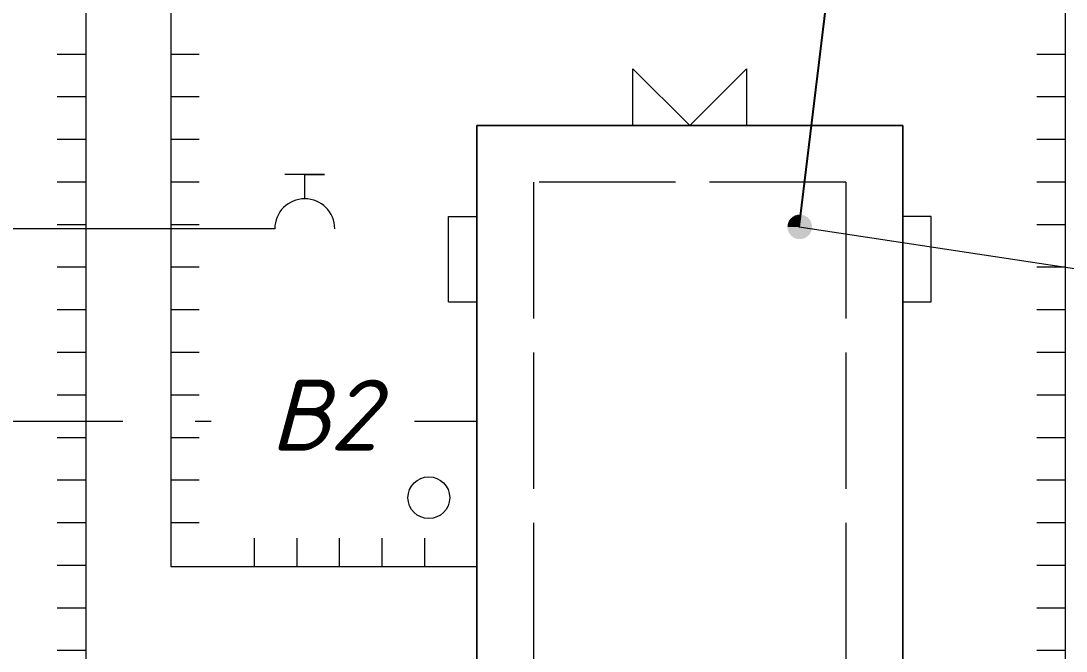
# Model space of a CAD drawing. Header units: millimetres. Extents: x 27137 to 30937, y -4667 to -569.
# Drawn here: x 28857.44 to 28894.25, y -719.68 to -697.48 of the extents above; entities that cross this region are included whole.
import ezdxf

# ---------------------------------------------------------------- set-up
doc = ezdxf.new("R2010")
doc.units = ezdxf.units.MM
doc.header["$LTSCALE"] = 0.4
doc.linetypes.add('ACAD_ISO02W100', pattern=[15, 12, -3])
doc.linetypes.add('штриховаяX2', pattern=[38.1, 25.4, -12.7])
doc.styles.add('Isocpeur', font='isocpeui.ttf', dxfattribs={"height": 2.5})

msp = doc.modelspace()

# ---------------------------------------------------------------- hatches: boundary and pattern name
at = {"lineweight": 15}
h = msp.add_hatch(color=256, dxfattribs=at)
h.dxf.hatch_style = 1
h.paths.add_polyline_path([(28884.4403, -704.7338), (28884.8729, -704.7338), (28885.3054, -704.7338, -1)])
h.paths.add_polyline_path([(28884.8729, -704.3012, -0.4142136), (28885.3054, -704.7338), (28884.8729, -704.7338)])
h = msp.add_hatch(color=256, dxfattribs=at)
h.dxf.hatch_style = 1
h.paths.add_polyline_path([(28884.8729, -704.3012), (28884.8729, -704.7338), (28884.4403, -704.7338, -0.4142136)])

# ---------------------------------------------------------------- linework, layer by layer
at = {"ltscale": 0.5}
msp.add_line((28884.8477, -704.7409), (28888.3147, -676.2268), dxfattribs=at)
at = {"lineweight": 15}
for p, q in [((28859.726, -691.0345), (28859.726, -736.3471)), ((28862.726, -694.0345), (28862.726, -716.6928)), ((28894.226, -694.0345), (28894.226, -755.4004)), ((28859.726, -698.6584), (28858.726, -698.6584)), ((28859.726, -698.6584), (28858.726, -698.6584)), ((28859.726, -698.6584), (28858.726, -698.6584)), ((28859.726, -698.6584), (28858.726, -698.6584)), ((28859.726, -698.6584), (28858.726, -698.6584)), ((28859.726, -698.6584), (28858.726, -698.6584)), ((28863.726, -698.6584), (28862.726, -698.6584)), ((28863.726, -698.6584), (28862.726, -698.6584)), ((28863.726, -698.6584), (28862.726, -698.6584)), ((28863.726, -698.6584), (28862.726, -698.6584)), ((28863.726, -698.6584), (28862.726, -698.6584)), ((28863.726, -698.6584), (28862.726, -698.6584)), ((28863.726, -698.6584), (28862.726, -698.6584)), ((28863.726, -698.6584), (28862.726, -698.6584)), ((28894.226, -698.6584), (28893.226, -698.6584)), ((28894.226, -698.6584), (28893.226, -698.6584)), ((28894.226, -698.6584), (28893.226, -698.6584)), ((28894.226, -698.6584), (28893.226, -698.6584)), ((28894.226, -698.6584), (28893.226, -698.6584)), ((28878.9977, -701.1631), (28878.9977, -699.1631)), ((28880.9977, -701.1631), (28878.9977, -699.1631)), ((28882.9977, -699.1631), (28880.9977, -701.1631)), ((28882.9977, -699.1631), (28882.9977, -701.1631)), ((28859.726, -700.1584), (28858.726, -700.1584)), ((28859.726, -700.1584), (28858.726, -700.1584)), ((28859.726, -700.1584), (28858.726, -700.1584)), ((28863.726, -700.1584), (28862.726, -700.1584)), ((28863.726, -700.1584), (28862.726, -700.1584)), ((28863.726, -700.1584), (28862.726, -700.1584)), ((28863.726, -700.1584), (28862.726, -700.1584)), ((28863.726, -700.1584), (28862.726, -700.1584)), ((28863.726, -700.1584), (28862.726, -700.1584)), ((28863.726, -700.1584), (28862.726, -700.1584)), ((28863.726, -700.1584), (28862.726, -700.1584)), ((28863.726, -700.1584), (28862.726, -700.1584)), ((28863.726, -700.1584), (28862.726, -700.1584)), ((28863.726, -700.1584), (28862.726, -700.1584)), ((28863.726, -700.1584), (28862.726, -700.1584)), ((28863.726, -700.1584), (28862.726, -700.1584)), ((28863.726, -700.1584), (28862.726, -700.1584)), ((28863.726, -700.1584), (28862.726, -700.1584)), ((28863.726, -700.1584), (28862.726, -700.1584)), ((28863.726, -700.1584), (28862.726, -700.1584)), ((28894.226, -700.1584), (28893.226, -700.1584)), ((28894.226, -700.1584), (28893.226, -700.1584)), ((28894.226, -700.1584), (28893.226, -700.1584)), ((28894.226, -700.1584), (28893.226, -700.1584)), ((28894.226, -700.1584), (28893.226, -700.1584)), ((28894.226, -700.1584), (28893.226, -700.1584)), ((28894.226, -700.1584), (28893.226, -700.1584)), ((28894.226, -700.1584), (28893.226, -700.1584)), ((28894.226, -700.1584), (28893.226, -700.1584)), ((28894.226, -700.1584), (28893.226, -700.1584)), ((28894.226, -700.1584), (28893.226, -700.1584)), ((28873.4977, -746.1631), (28873.4977, -701.1631)), ((28888.4977, -701.1631), (28873.4977, -701.1631)), ((28873.4977, -701.1631), (28873.4977, -746.1631)), ((28873.4977, -701.1631), (28888.4977, -701.1631)), ((28888.4977, -701.1631), (28888.4977, -746.1631)), ((28888.4977, -746.1631), (28888.4977, -701.1631)), ((28859.726, -701.6584), (28858.726, -701.6584)), ((28859.726, -701.6584), (28858.726, -701.6584)), ((28859.726, -701.6584), (28858.726, -701.6584)), ((28859.726, -701.6584), (28858.726, -701.6584)), ((28859.726, -701.6584), (28858.726, -701.6584)), ((28863.726, -701.6584), (28862.726, -701.6584)), ((28863.726, -701.6584), (28862.726, -701.6584)), ((28863.726, -701.6584), (28862.726, -701.6584)), ((28863.726, -701.6584), (28862.726, -701.6584)), ((28863.726, -701.6584), (28862.726, -701.6584)), ((28863.726, -701.6584), (28862.726, -701.6584)), ((28863.726, -701.6584), (28862.726, -701.6584)), ((28863.726, -701.6584), (28862.726, -701.6584)), ((28863.726, -701.6584), (28862.726, -701.6584)), ((28863.726, -701.6584), (28862.726, -701.6584)), ((28863.726, -701.6584), (28862.726, -701.6584)), ((28894.226, -701.6584), (28893.226, -701.6584)), ((28894.226, -701.6584), (28893.226, -701.6584)), ((28894.226, -701.6584), (28893.226, -701.6584)), ((28894.226, -701.6584), (28893.226, -701.6584)), ((28894.226, -701.6584), (28893.226, -701.6584)), ((28894.226, -701.6584), (28893.226, -701.6584)), ((28894.226, -701.6584), (28893.226, -701.6584)), ((28894.226, -701.6584), (28893.226, -701.6584)), ((28894.226, -701.6584), (28893.226, -701.6584)), ((28894.226, -701.6584), (28893.226, -701.6584)), ((28894.226, -701.6584), (28893.226, -701.6584)), ((28894.226, -701.6584), (28893.226, -701.6584)), ((28894.226, -701.6584), (28893.226, -701.6584)), ((28894.226, -701.6584), (28893.226, -701.6584)), ((28868.141, -702.8935), (28866.741, -702.8935)), ((28867.441, -703.7431), (28867.441, -702.8935)), ((28867.441, -702.8935), (28868.141, -702.8935)), ((28859.726, -703.1584), (28858.726, -703.1584)), ((28859.726, -703.1584), (28858.726, -703.1584)), ((28859.726, -703.1584), (28858.726, -703.1584)), ((28859.726, -703.1584), (28858.726, -703.1584)), ((28859.726, -703.1584), (28858.726, -703.1584)), ((28859.726, -703.1584), (28858.726, -703.1584)), ((28859.726, -703.1584), (28858.726, -703.1584)), ((28859.726, -703.1584), (28858.726, -703.1584)), ((28859.726, -703.1584), (28858.726, -703.1584)), ((28859.726, -703.1584), (28858.726, -703.1584)), ((28859.726, -703.1584), (28858.726, -703.1584)), ((28863.726, -703.1584), (28862.726, -703.1584)), ((28863.726, -703.1584), (28862.726, -703.1584)), ((28863.726, -703.1584), (28862.726, -703.1584)), ((28863.726, -703.1584), (28862.726, -703.1584)), ((28863.726, -703.1584), (28862.726, -703.1584)), ((28863.726, -703.1584), (28862.726, -703.1584)), ((28863.726, -703.1584), (28862.726, -703.1584)), ((28863.726, -703.1584), (28862.726, -703.1584)), ((28863.726, -703.1584), (28862.726, -703.1584)), ((28863.726, -703.1584), (28862.726, -703.1584)), ((28863.726, -703.1584), (28862.726, -703.1584)), ((28863.726, -703.1584), (28862.726, -703.1584)), ((28863.726, -703.1584), (28862.726, -703.1584)), ((28894.226, -703.1584), (28893.226, -703.1584)), ((28894.226, -703.1584), (28893.226, -703.1584)), ((28894.226, -703.1584), (28893.226, -703.1584)), ((28872.4977, -707.3715), (28872.4977, -704.3715)), ((28872.4977, -704.3715), (28873.4977, -704.3715)), ((28889.4977, -704.3715), (28888.4977, -704.3715)), ((28889.4977, -707.3715), (28889.4977, -704.3715)), ((28859.726, -704.6584), (28858.726, -704.6584)), ((28859.726, -704.6584), (28858.726, -704.6584)), ((28859.726, -704.6584), (28858.726, -704.6584)), ((28859.726, -704.6584), (28858.726, -704.6584)), ((28859.726, -704.6584), (28858.726, -704.6584)), ((28859.726, -704.6584), (28858.726, -704.6584)), ((28859.726, -704.6584), (28858.726, -704.6584)), ((28859.726, -704.6584), (28858.726, -704.6584)), ((28863.726, -704.6584), (28862.726, -704.6584)), ((28863.726, -704.6584), (28862.726, -704.6584)), ((28863.726, -704.6584), (28862.726, -704.6584)), ((28863.726, -704.6584), (28862.726, -704.6584)), ((28863.726, -704.6584), (28862.726, -704.6584)), ((28863.726, -704.6584), (28862.726, -704.6584)), ((28863.726, -704.6584), (28862.726, -704.6584)), ((28863.726, -704.6584), (28862.726, -704.6584)), ((28863.726, -704.6584), (28862.726, -704.6584)), ((28863.726, -704.6584), (28862.726, -704.6584)), ((28863.726, -704.6584), (28862.726, -704.6584)), ((28863.726, -704.6584), (28862.726, -704.6584)), ((28863.726, -704.6584), (28862.726, -704.6584)), ((28863.726, -704.6584), (28862.726, -704.6584)), ((28863.726, -704.6584), (28862.726, -704.6584)), ((28863.726, -704.6584), (28862.726, -704.6584)), ((28863.726, -704.6584), (28862.726, -704.6584)), ((28894.226, -704.6584), (28893.226, -704.6584)), ((28894.226, -704.6584), (28893.226, -704.6584)), ((28894.226, -704.6584), (28893.226, -704.6584)), ((28894.226, -704.6584), (28893.226, -704.6584)), ((28894.226, -704.6584), (28893.226, -704.6584)), ((28859.726, -706.1584), (28858.726, -706.1584)), ((28859.726, -706.1584), (28858.726, -706.1584)), ((28859.726, -706.1584), (28858.726, -706.1584)), ((28859.726, -706.1584), (28858.726, -706.1584)), ((28859.726, -706.1584), (28858.726, -706.1584)), ((28859.726, -706.1584), (28858.726, -706.1584)), ((28859.726, -706.1584), (28858.726, -706.1584)), ((28859.726, -706.1584), (28858.726, -706.1584)), ((28863.726, -706.1584), (28862.726, -706.1584)), ((28863.726, -706.1584), (28862.726, -706.1584)), ((28863.726, -706.1584), (28862.726, -706.1584)), ((28863.726, -706.1584), (28862.726, -706.1584)), ((28863.726, -706.1584), (28862.726, -706.1584)), ((28863.726, -706.1584), (28862.726, -706.1584)), ((28863.726, -706.1584), (28862.726, -706.1584)), ((28863.726, -706.1584), (28862.726, -706.1584)), ((28863.726, -706.1584), (28862.726, -706.1584)), ((28863.726, -706.1584), (28862.726, -706.1584)), ((28863.726, -706.1584), (28862.726, -706.1584)), ((28894.226, -706.1584), (28893.226, -706.1584)), ((28894.226, -706.1584), (28893.226, -706.1584)), ((28894.226, -706.1584), (28893.226, -706.1584)), ((28894.226, -706.1584), (28893.226, -706.1584)), ((28894.226, -706.1584), (28893.226, -706.1584)), ((28894.226, -706.1584), (28893.226, -706.1584)), ((28894.226, -706.1584), (28893.226, -706.1584)), ((28894.226, -706.1584), (28893.226, -706.1584)), ((28894.226, -706.1584), (28893.226, -706.1584)), ((28894.226, -706.1584), (28893.226, -706.1584)), ((28894.226, -706.1584), (28893.226, -706.1584)), ((28872.4977, -707.3715), (28873.4977, -707.3715)), ((28888.4977, -707.3715), (28889.4977, -707.3715)), ((28859.726, -707.6584), (28858.726, -707.6584)), ((28859.726, -707.6584), (28858.726, -707.6584)), ((28859.726, -707.6584), (28858.726, -707.6584)), ((28859.726, -707.6584), (28858.726, -707.6584)), ((28859.726, -707.6584), (28858.726, -707.6584)), ((28859.726, -707.6584), (28858.726, -707.6584)), ((28863.726, -707.6584), (28862.726, -707.6584)), ((28863.726, -707.6584), (28862.726, -707.6584)), ((28863.726, -707.6584), (28862.726, -707.6584)), ((28863.726, -707.6584), (28862.726, -707.6584)), ((28863.726, -707.6584), (28862.726, -707.6584)), ((28863.726, -707.6584), (28862.726, -707.6584)), ((28863.726, -707.6584), (28862.726, -707.6584)), ((28863.726, -707.6584), (28862.726, -707.6584)), ((28863.726, -707.6584), (28862.726, -707.6584)), ((28863.726, -707.6584), (28862.726, -707.6584)), ((28863.726, -707.6584), (28862.726, -707.6584)), ((28863.726, -707.6584), (28862.726, -707.6584)), ((28863.726, -707.6584), (28862.726, -707.6584)), ((28894.226, -707.6584), (28893.226, -707.6584)), ((28894.226, -707.6584), (28893.226, -707.6584)), ((28894.226, -707.6584), (28893.226, -707.6584)), ((28894.226, -707.6584), (28893.226, -707.6584)), ((28894.226, -707.6584), (28893.226, -707.6584)), ((28894.226, -707.6584), (28893.226, -707.6584)), ((28894.226, -707.6584), (28893.226, -707.6584)), ((28894.226, -707.6584), (28893.226, -707.6584)), ((28859.726, -709.1584), (28858.726, -709.1584)), ((28859.726, -709.1584), (28858.726, -709.1584)), ((28859.726, -709.1584), (28858.726, -709.1584)), ((28863.726, -709.1584), (28862.726, -709.1584)), ((28863.726, -709.1584), (28862.726, -709.1584)), ((28863.726, -709.1584), (28862.726, -709.1584)), ((28863.726, -709.1584), (28862.726, -709.1584)), ((28863.726, -709.1584), (28862.726, -709.1584)), ((28863.726, -709.1584), (28862.726, -709.1584)), ((28863.726, -709.1584), (28862.726, -709.1584)), ((28863.726, -709.1584), (28862.726, -709.1584)), ((28863.726, -709.1584), (28862.726, -709.1584)), ((28863.726, -709.1584), (28862.726, -709.1584)), ((28863.726, -709.1584), (28862.726, -709.1584)), ((28863.726, -709.1584), (28862.726, -709.1584)), ((28863.726, -709.1584), (28862.726, -709.1584)), ((28863.726, -709.1584), (28862.726, -709.1584)), ((28863.726, -709.1584), (28862.726, -709.1584)), ((28863.726, -709.1584), (28862.726, -709.1584)), ((28863.726, -709.1584), (28862.726, -709.1584)), ((28894.226, -709.1584), (28893.226, -709.1584)), ((28894.226, -709.1584), (28893.226, -709.1584)), ((28894.226, -709.1584), (28893.226, -709.1584)), ((28894.226, -709.1584), (28893.226, -709.1584)), ((28894.226, -709.1584), (28893.226, -709.1584)), ((28894.226, -709.1584), (28893.226, -709.1584)), ((28894.226, -709.1584), (28893.226, -709.1584)), ((28894.226, -709.1584), (28893.226, -709.1584)), ((28859.726, -710.6584), (28858.726, -710.6584)), ((28859.726, -710.6584), (28858.726, -710.6584)), ((28859.726, -710.6584), (28858.726, -710.6584)), ((28859.726, -710.6584), (28858.726, -710.6584)), ((28859.726, -710.6584), (28858.726, -710.6584)), ((28863.726, -710.6584), (28862.726, -710.6584)), ((28863.726, -710.6584), (28862.726, -710.6584)), ((28863.726, -710.6584), (28862.726, -710.6584)), ((28863.726, -710.6584), (28862.726, -710.6584)), ((28863.726, -710.6584), (28862.726, -710.6584)), ((28863.726, -710.6584), (28862.726, -710.6584)), ((28863.726, -710.6584), (28862.726, -710.6584)), ((28863.726, -710.6584), (28862.726, -710.6584)), ((28863.726, -710.6584), (28862.726, -710.6584)), ((28863.726, -710.6584), (28862.726, -710.6584)), ((28863.726, -710.6584), (28862.726, -710.6584)), ((28894.226, -710.6584), (28893.226, -710.6584)), ((28894.226, -710.6584), (28893.226, -710.6584)), ((28894.226, -710.6584), (28893.226, -710.6584)), ((28894.226, -710.6584), (28893.226, -710.6584)), ((28894.226, -710.6584), (28893.226, -710.6584)), ((28894.226, -710.6584), (28893.226, -710.6584)), ((28859.726, -712.1584), (28858.726, -712.1584)), ((28859.726, -712.1584), (28858.726, -712.1584)), ((28859.726, -712.1584), (28858.726, -712.1584)), ((28859.726, -712.1584), (28858.726, -712.1584)), ((28859.726, -712.1584), (28858.726, -712.1584)), ((28859.726, -712.1584), (28858.726, -712.1584)), ((28859.726, -712.1584), (28858.726, -712.1584)), ((28859.726, -712.1584), (28858.726, -712.1584)), ((28859.726, -712.1584), (28858.726, -712.1584)), ((28859.726, -712.1584), (28858.726, -712.1584)), ((28859.726, -712.1584), (28858.726, -712.1584)), ((28863.726, -712.1584), (28862.726, -712.1584)), ((28863.726, -712.1584), (28862.726, -712.1584)), ((28863.726, -712.1584), (28862.726, -712.1584)), ((28863.726, -712.1584), (28862.726, -712.1584)), ((28863.726, -712.1584), (28862.726, -712.1584)), ((28863.726, -712.1584), (28862.726, -712.1584)), ((28863.726, -712.1584), (28862.726, -712.1584)), ((28863.726, -712.1584), (28862.726, -712.1584)), ((28863.726, -712.1584), (28862.726, -712.1584)), ((28863.726, -712.1584), (28862.726, -712.1584)), ((28863.726, -712.1584), (28862.726, -712.1584)), ((28863.726, -712.1584), (28862.726, -712.1584)), ((28863.726, -712.1584), (28862.726, -712.1584)), ((28894.226, -712.1584), (28893.226, -712.1584)), ((28894.226, -712.1584), (28893.226, -712.1584)), ((28894.226, -712.1584), (28893.226, -712.1584)), ((28859.726, -713.6584), (28858.726, -713.6584)), ((28859.726, -713.6584), (28858.726, -713.6584)), ((28859.726, -713.6584), (28858.726, -713.6584)), ((28859.726, -713.6584), (28858.726, -713.6584)), ((28859.726, -713.6584), (28858.726, -713.6584)), ((28859.726, -713.6584), (28858.726, -713.6584)), ((28859.726, -713.6584), (28858.726, -713.6584)), ((28859.726, -713.6584), (28858.726, -713.6584)), ((28863.726, -713.6584), (28862.726, -713.6584)), ((28863.726, -713.6584), (28862.726, -713.6584)), ((28863.726, -713.6584), (28862.726, -713.6584)), ((28863.726, -713.6584), (28862.726, -713.6584)), ((28863.726, -713.6584), (28862.726, -713.6584)), ((28863.726, -713.6584), (28862.726, -713.6584)), ((28863.726, -713.6584), (28862.726, -713.6584)), ((28863.726, -713.6584), (28862.726, -713.6584)), ((28863.726, -713.6584), (28862.726, -713.6584)), ((28863.726, -713.6584), (28862.726, -713.6584)), ((28863.726, -713.6584), (28862.726, -713.6584)), ((28863.726, -713.6584), (28862.726, -713.6584)), ((28863.726, -713.6584), (28862.726, -713.6584)), ((28863.726, -713.6584), (28862.726, -713.6584)), ((28863.726, -713.6584), (28862.726, -713.6584)), ((28863.726, -713.6584), (28862.726, -713.6584)), ((28863.726, -713.6584), (28862.726, -713.6584)), ((28894.226, -713.6584), (28893.226, -713.6584)), ((28894.226, -713.6584), (28893.226, -713.6584)), ((28894.226, -713.6584), (28893.226, -713.6584)), ((28894.226, -713.6584), (28893.226, -713.6584)), ((28894.226, -713.6584), (28893.226, -713.6584)), ((28859.726, -715.1584), (28858.726, -715.1584)), ((28859.726, -715.1584), (28858.726, -715.1584)), ((28859.726, -715.1584), (28858.726, -715.1584)), ((28859.726, -715.1584), (28858.726, -715.1584)), ((28859.726, -715.1584), (28858.726, -715.1584)), ((28859.726, -715.1584), (28858.726, -715.1584)), ((28859.726, -715.1584), (28858.726, -715.1584)), ((28859.726, -715.1584), (28858.726, -715.1584)), ((28863.726, -715.1584), (28862.726, -715.1584)), ((28863.726, -715.1584), (28862.726, -715.1584)), ((28863.726, -715.1584), (28862.726, -715.1584)), ((28863.726, -715.1584), (28862.726, -715.1584)), ((28863.726, -715.1584), (28862.726, -715.1584)), ((28863.726, -715.1584), (28862.726, -715.1584)), ((28863.726, -715.1584), (28862.726, -715.1584)), ((28863.726, -715.1584), (28862.726, -715.1584)), ((28863.726, -715.1584), (28862.726, -715.1584)), ((28863.726, -715.1584), (28862.726, -715.1584)), ((28863.726, -715.1584), (28862.726, -715.1584)), ((28894.226, -715.1584), (28893.226, -715.1584)), ((28894.226, -715.1584), (28893.226, -715.1584)), ((28894.226, -715.1584), (28893.226, -715.1584)), ((28894.226, -715.1584), (28893.226, -715.1584)), ((28894.226, -715.1584), (28893.226, -715.1584)), ((28894.226, -715.1584), (28893.226, -715.1584)), ((28894.226, -715.1584), (28893.226, -715.1584)), ((28894.226, -715.1584), (28893.226, -715.1584)), ((28894.226, -715.1584), (28893.226, -715.1584)), ((28894.226, -715.1584), (28893.226, -715.1584)), ((28894.226, -715.1584), (28893.226, -715.1584)), ((28865.6692, -716.6928), (28865.6692, -715.6928)), ((28865.6692, -716.6928), (28865.6692, -715.6928)), ((28867.1692, -716.6928), (28867.1692, -715.6928)), ((28867.1692, -716.6928), (28867.1692, -715.6928)), ((28868.6692, -716.6928), (28868.6692, -715.6928)), ((28868.6692, -716.6928), (28868.6692, -715.6928)), ((28868.6692, -716.6928), (28868.6692, -715.6928)), ((28868.6692, -716.6928), (28868.6692, -715.6928)), ((28870.1692, -716.6928), (28870.1692, -715.6928)), ((28870.1692, -716.6928), (28870.1692, -715.6928)), ((28871.6692, -716.6928), (28871.6692, -715.6928)), ((28871.6692, -716.6928), (28871.6692, -715.6928)), ((28859.726, -716.6584), (28858.726, -716.6584)), ((28859.726, -716.6584), (28858.726, -716.6584)), ((28859.726, -716.6584), (28858.726, -716.6584)), ((28859.726, -716.6584), (28858.726, -716.6584)), ((28859.726, -716.6584), (28858.726, -716.6584)), ((28859.726, -716.6584), (28858.726, -716.6584)), ((28894.226, -716.6584), (28893.226, -716.6584)), ((28894.226, -716.6584), (28893.226, -716.6584)), ((28894.226, -716.6584), (28893.226, -716.6584)), ((28894.226, -716.6584), (28893.226, -716.6584)), ((28894.226, -716.6584), (28893.226, -716.6584)), ((28894.226, -716.6584), (28893.226, -716.6584)), ((28894.226, -716.6584), (28893.226, -716.6584)), ((28894.226, -716.6584), (28893.226, -716.6584)), ((28862.726, -716.6928), (28873.4977, -716.6928)), ((28859.726, -718.1584), (28858.726, -718.1584)), ((28859.726, -718.1584), (28858.726, -718.1584)), ((28859.726, -718.1584), (28858.726, -718.1584)), ((28894.226, -718.1584), (28893.226, -718.1584)), ((28894.226, -718.1584), (28893.226, -718.1584)), ((28894.226, -718.1584), (28893.226, -718.1584)), ((28894.226, -718.1584), (28893.226, -718.1584)), ((28894.226, -718.1584), (28893.226, -718.1584)), ((28894.226, -718.1584), (28893.226, -718.1584)), ((28894.226, -718.1584), (28893.226, -718.1584)), ((28894.226, -718.1584), (28893.226, -718.1584)), ((28859.726, -719.6584), (28858.726, -719.6584)), ((28859.726, -719.6584), (28858.726, -719.6584)), ((28859.726, -719.6584), (28858.726, -719.6584)), ((28859.726, -719.6584), (28858.726, -719.6584)), ((28859.726, -719.6584), (28858.726, -719.6584)), ((28894.226, -719.6584), (28893.226, -719.6584)), ((28894.226, -719.6584), (28893.226, -719.6584)), ((28894.226, -719.6584), (28893.226, -719.6584)), ((28894.226, -719.6584), (28893.226, -719.6584)), ((28894.226, -719.6584), (28893.226, -719.6584)), ((28894.226, -719.6584), (28893.226, -719.6584))]:
    msp.add_line(p, q, dxfattribs=at)
at = {"linetype": 'ACAD_ISO02W100', "lineweight": 15}
for p, q in [((28886.4977, -703.1631), (28875.4977, -703.1631)), ((28875.4977, -703.1631), (28875.4977, -744.1631)), ((28886.4977, -703.1631), (28886.4977, -744.1631))]:
    msp.add_line(p, q, dxfattribs=at)
at = {"lineweight": 15, "ltscale": 0.5}
for p, q in [((28866.3857, -704.7984), (28855.9566, -704.7984)), ((28907.0014, -708.1008), (28884.8477, -704.7409))]:
    msp.add_line(p, q, dxfattribs=at)
at = {"linetype": 'штриховаяX2', "lineweight": 15, "ltscale": 0.5}
for p, q in [((28855.9566, -711.5729), (28864.1449, -711.5729)), ((28871.31, -711.5729), (28873.4977, -711.5729))]:
    msp.add_line(p, q, dxfattribs=at)
at = {"lineweight": 15}
msp.add_circle((28871.8098, -714.2737), 0.7344, dxfattribs=at)
msp.add_arc((28867.441, -704.7984), 1.0553, 0, 180, dxfattribs=at)

# ---------------------------------------------------------------- texts
at = {"linetype": 'штриховаяX2', "lineweight": 15, "insert": (28870.0144, -710.1134), "char_height": 2.5, "attachment_point": 3, "style": 'Isocpeur'}
msp.add_mtext_dynamic_manual_height_columns('В2', width=5.498522, gutter_width=12.5, heights=[0], dxfattribs=at)

doc.saveas('drawing.dxf')
